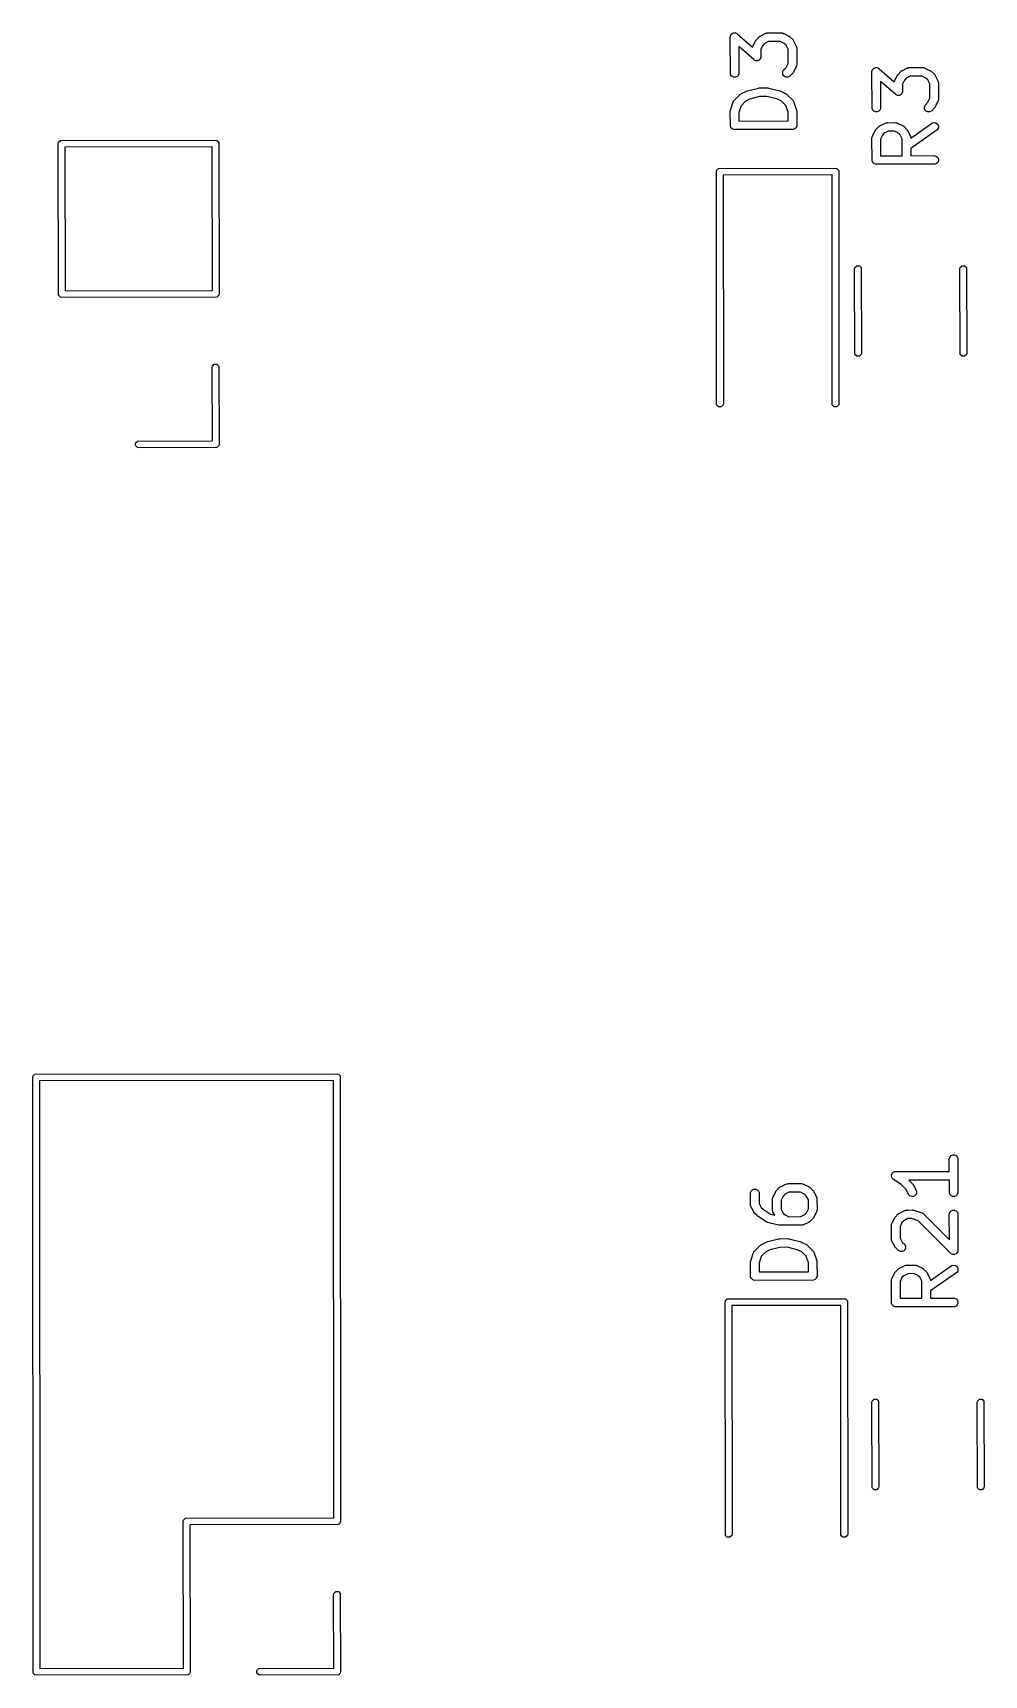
# Model space of a CAD drawing. Extents: x 37 to 347, y -147 to -34.
# Drawn here: x 204.87 to 221.32, y -137.59 to -109.19 of the extents above; entities that cross this region are included whole.
import ezdxf

# ---------------------------------------------------------------- set-up
doc = ezdxf.new("R2010")
doc.units = 0
doc.layers.add('BLACK', color=7, linetype='CONTINUOUS')

msp = doc.modelspace()

# ---------------------------------------------------------------- linework, layer by layer
at = {"layer": 'BLACK', "linetype": 'CONTINUOUS'}
for p, q in [((216.929819, -109.264285), (216.930581, -109.256546)), ((216.93126, -109.897964), (216.929819, -109.264285)), ((216.93045, -109.254579), (216.930908, -109.253223)), ((216.930581, -109.256546), (216.93045, -109.254579)), ((216.930908, -109.253223), (216.93126, -109.249653)), ((216.93126, -109.249653), (216.935923, -109.238395)), ((216.935923, -109.238395), (216.939825, -109.226858)), ((216.939825, -109.226858), (216.94149, -109.224953)), ((216.94149, -109.224953), (216.942459, -109.222617)), ((216.942459, -109.222617), (216.951069, -109.214006)), ((216.951069, -109.214006), (216.959095, -109.204834)), ((216.959095, -109.204834), (216.961364, -109.203711)), ((216.961364, -109.203711), (216.963151, -109.201925)), ((216.963151, -109.201925), (216.974401, -109.197264)), ((216.974401, -109.197264), (216.985327, -109.191862)), ((216.985327, -109.191862), (216.98785, -109.191693)), ((216.98785, -109.191693), (216.990187, -109.190726)), ((216.990187, -109.190726), (217.002372, -109.190726)), ((217.002372, -109.190726), (217.014525, -109.189916)), ((217.014525, -109.189916), (217.01692, -109.190726)), ((217.01692, -109.190726), (217.019451, -109.190726)), ((217.019451, -109.190726), (217.030708, -109.195389)), ((217.030708, -109.195389), (217.042246, -109.199291)), ((217.042246, -109.199291), (217.04417, -109.200965)), ((217.04417, -109.200965), (217.046487, -109.201925)), ((217.046487, -109.201925), (217.054619, -109.210057)), ((217.054619, -109.210057), (217.313413, -109.43524)), ((217.324633, -109.41187), (217.366308, -109.325982)), ((217.366308, -109.325982), (217.370272, -109.319682)), ((217.370272, -109.319682), (217.37103, -109.317855)), ((217.37103, -109.317855), (217.37216, -109.316684)), ((217.37216, -109.316684), (217.37414, -109.313539)), ((217.37414, -109.313539), (217.380634, -109.307906)), ((217.380634, -109.307906), (217.427976, -109.258871)), ((217.427976, -109.258871), (217.433725, -109.254152)), ((217.433725, -109.254152), (217.435025, -109.252654)), ((217.435025, -109.252654), (217.436438, -109.251926)), ((217.436438, -109.251926), (217.439341, -109.249544)), ((217.439341, -109.249544), (217.448151, -109.245894)), ((217.448151, -109.245894), (217.542706, -109.197203)), ((217.591818, -109.339196), (217.523067, -109.374599)), ((217.542706, -109.197203), (217.556437, -109.191948)), ((217.556437, -109.191948), (217.559126, -109.191756)), ((217.559126, -109.191756), (217.561615, -109.190726)), ((217.561615, -109.190726), (217.574684, -109.190651)), ((217.574684, -109.190651), (217.585627, -109.189874)), ((217.585627, -109.189874), (217.587736, -109.190577)), ((217.587736, -109.190577), (217.814342, -109.189285)), ((217.794554, -109.33804), (217.591818, -109.339196)), ((217.863176, -109.371337), (217.794554, -109.33804)), ((217.814342, -109.189285), (217.828974, -109.190726)), ((217.828974, -109.190726), (217.831463, -109.191757)), ((217.831463, -109.191757), (217.834151, -109.191948)), ((217.834151, -109.191948), (217.847144, -109.198252)), ((217.847144, -109.198252), (217.85601, -109.201925)), ((217.85601, -109.201925), (217.857232, -109.203147)), ((217.857232, -109.203147), (217.943121, -109.244822)), ((217.943121, -109.244822), (217.949417, -109.248785)), ((217.949417, -109.248785), (217.951247, -109.249543)), ((217.951247, -109.249543), (217.952418, -109.250674)), ((217.952418, -109.250674), (217.955564, -109.252654)), ((217.955564, -109.252654), (217.961195, -109.259147)), ((217.961195, -109.259147), (218.010232, -109.306489)), ((218.010232, -109.306489), (218.01495, -109.312238)), ((218.01495, -109.312238), (218.01645, -109.313539)), ((218.01645, -109.313539), (218.017177, -109.314952)), ((218.017177, -109.314952), (218.01956, -109.317855)), ((218.01956, -109.317855), (218.023209, -109.326665)), ((218.023209, -109.326665), (218.071901, -109.42122)), ((217.33597, -109.651845), (217.078783, -109.42806)), ((217.078783, -109.42806), (217.079819, -109.883332)), ((217.313413, -109.43524), (217.313434, -109.434952)), ((217.313434, -109.434952), (217.319738, -109.421958)), ((217.319738, -109.421958), (217.323411, -109.413093)), ((217.323411, -109.413093), (217.324633, -109.41187)), ((217.454666, -109.623507), (217.450765, -109.635045)), ((217.45933, -109.61225), (217.454666, -109.623507)), ((217.459681, -109.608679), (217.45933, -109.61225)), ((217.492823, -109.405926), (217.459642, -109.474308)), ((217.459642, -109.474308), (217.460771, -109.597618)), ((217.46014, -109.607324), (217.459681, -109.608679)), ((217.460771, -109.597618), (217.460008, -109.605356)), ((217.460008, -109.605356), (217.46014, -109.607324)), ((217.523067, -109.374599), (217.492823, -109.405926)), ((217.894504, -109.401582), (217.863176, -109.371337)), ((217.929893, -109.470304), (217.894504, -109.401582)), ((217.931094, -109.720623), (217.929893, -109.470304)), ((218.071901, -109.42122), (218.077156, -109.434951)), ((218.077156, -109.434951), (218.077347, -109.43764)), ((218.077347, -109.43764), (218.078378, -109.440129)), ((218.078378, -109.440129), (218.078439, -109.45302)), ((218.078439, -109.45302), (218.07923, -109.464141)), ((218.07923, -109.464141), (218.078503, -109.46632)), ((218.078503, -109.46632), (218.079819, -109.740475)), ((216.942459, -109.925), (216.93126, -109.897964)), ((217.078378, -109.897964), (217.067179, -109.925)), ((217.079819, -109.883332), (217.078378, -109.897964)), ((217.344103, -109.659978), (217.33597, -109.651845)), ((217.346419, -109.660937), (217.344103, -109.659978)), ((217.348344, -109.662612), (217.346419, -109.660937)), ((217.359881, -109.666513), (217.348344, -109.662612)), ((217.371139, -109.671177), (217.359881, -109.666513)), ((217.37367, -109.671177), (217.371139, -109.671177)), ((217.376065, -109.671987), (217.37367, -109.671177)), ((217.388218, -109.671177), (217.376065, -109.671987)), ((217.400403, -109.671177), (217.388218, -109.671177)), ((217.402739, -109.670209), (217.400403, -109.671177)), ((217.405263, -109.670041), (217.402739, -109.670209)), ((217.416188, -109.664638), (217.405263, -109.670041)), ((217.427439, -109.659978), (217.416188, -109.664638)), ((217.429225, -109.658191), (217.427439, -109.659978)), ((217.431495, -109.657069), (217.429225, -109.658191)), ((217.43952, -109.647896), (217.431495, -109.657069)), ((217.448131, -109.639286), (217.43952, -109.647896)), ((217.449099, -109.636949), (217.448131, -109.639286)), ((217.450765, -109.635045), (217.449099, -109.636949)), ((217.836021, -109.8687), (217.84722, -109.841664)), ((217.836021, -109.897963), (217.836021, -109.8687)), ((217.847219, -109.924999), (217.836021, -109.897963)), ((217.84722, -109.841664), (217.897767, -109.789308)), ((217.897767, -109.789308), (217.931094, -109.720623)), ((218.009953, -109.88733), (217.962612, -109.936366)), ((218.01645, -109.881697), (218.009953, -109.88733)), ((218.018429, -109.878551), (218.01645, -109.881697)), ((218.01956, -109.877381), (218.018429, -109.878551)), ((218.020317, -109.875553), (218.01956, -109.877381)), ((218.024282, -109.869254), (218.020317, -109.875553)), ((218.065957, -109.783364), (218.024282, -109.869254)), ((218.067179, -109.782143), (218.065957, -109.783364)), ((218.070848, -109.773283), (218.067179, -109.782143)), ((218.077156, -109.760285), (218.070848, -109.773283)), ((218.077347, -109.757595), (218.077156, -109.760285)), ((218.078378, -109.755107), (218.077347, -109.757595)), ((218.079819, -109.740475), (218.078378, -109.755107)), ((219.379819, -109.864285), (219.380581, -109.856546)), ((219.38126, -110.497964), (219.379819, -109.864285)), ((219.38045, -109.854579), (219.380908, -109.853223)), ((219.380581, -109.856546), (219.38045, -109.854579)), ((219.380908, -109.853223), (219.38126, -109.849653)), ((219.38126, -109.849653), (219.385923, -109.838395)), ((219.385923, -109.838395), (219.389825, -109.826858)), ((219.389825, -109.826858), (219.39149, -109.824953)), ((219.39149, -109.824953), (219.392459, -109.822617)), ((219.392459, -109.822617), (219.401069, -109.814006)), ((219.401069, -109.814006), (219.409095, -109.804834)), ((219.409095, -109.804834), (219.411364, -109.803711)), ((219.411364, -109.803711), (219.413151, -109.801925)), ((219.413151, -109.801925), (219.424401, -109.797264)), ((219.424401, -109.797264), (219.435327, -109.791862)), ((219.435327, -109.791862), (219.43785, -109.791693)), ((219.43785, -109.791693), (219.440187, -109.790726)), ((219.440187, -109.790726), (219.452372, -109.790726)), ((219.452372, -109.790726), (219.464525, -109.789916)), ((219.464525, -109.789916), (219.46692, -109.790726)), ((219.46692, -109.790726), (219.469451, -109.790726)), ((219.469451, -109.790726), (219.480708, -109.795389)), ((219.480708, -109.795389), (219.492246, -109.799291)), ((219.492246, -109.799291), (219.49417, -109.800965)), ((219.49417, -109.800965), (219.496487, -109.801925)), ((219.496487, -109.801925), (219.504619, -109.810057)), ((219.504619, -109.810057), (219.763413, -110.03524)), ((219.82414, -109.913539), (219.830634, -109.907906)), ((219.830634, -109.907906), (219.877976, -109.858871)), ((219.877976, -109.858871), (219.883725, -109.854152)), ((219.883725, -109.854152), (219.885025, -109.852654)), ((219.885025, -109.852654), (219.886438, -109.851926)), ((219.886438, -109.851926), (219.889341, -109.849544)), ((219.889341, -109.849544), (219.898151, -109.845894)), ((219.898151, -109.845894), (219.992706, -109.797203)), ((219.992706, -109.797203), (220.006437, -109.791948)), ((220.006437, -109.791948), (220.009126, -109.791756)), ((220.009126, -109.791756), (220.011615, -109.790726)), ((220.011615, -109.790726), (220.024684, -109.790651)), ((220.024684, -109.790651), (220.035627, -109.789874)), ((220.035627, -109.789874), (220.037736, -109.790577)), ((220.037736, -109.790577), (220.264342, -109.789285)), ((220.264342, -109.789285), (220.278974, -109.790726)), ((220.278974, -109.790726), (220.281463, -109.791757)), ((220.281463, -109.791757), (220.284151, -109.791948)), ((220.284151, -109.791948), (220.297144, -109.798252)), ((220.297144, -109.798252), (220.30601, -109.801925)), ((220.30601, -109.801925), (220.307232, -109.803147)), ((220.307232, -109.803147), (220.393121, -109.844822)), ((220.393121, -109.844822), (220.399417, -109.848785)), ((220.399417, -109.848785), (220.401247, -109.849543)), ((220.401247, -109.849543), (220.402418, -109.850674)), ((220.402418, -109.850674), (220.405564, -109.852654)), ((220.405564, -109.852654), (220.411195, -109.859147)), ((220.411195, -109.859147), (220.460232, -109.906489)), ((220.460232, -109.906489), (220.46495, -109.912238)), ((216.963151, -109.945692), (216.942459, -109.925)), ((216.990187, -109.956891), (216.963151, -109.945692)), ((217.019451, -109.956891), (216.990187, -109.956891)), ((217.046487, -109.945692), (217.019451, -109.956891)), ((217.067179, -109.925), (217.046487, -109.945692)), ((217.212121, -110.196151), (217.223104, -110.191948)), ((217.223104, -110.191948), (217.230501, -110.191422)), ((217.230501, -110.191422), (217.4152, -110.143905)), ((217.4152, -110.143905), (217.417736, -110.143529)), ((217.417736, -110.143529), (217.418758, -110.143107)), ((217.418758, -110.143107), (217.420719, -110.143089)), ((217.420719, -110.143089), (217.429744, -110.141755)), ((217.429744, -110.141755), (217.437667, -110.142933)), ((217.437667, -110.142933), (217.576247, -110.141666)), ((217.576247, -110.141666), (217.5788, -110.141917)), ((217.5788, -110.141917), (217.579893, -110.141755)), ((217.579893, -110.141755), (217.581764, -110.142209)), ((217.581764, -110.142209), (217.590879, -110.143107)), ((217.590879, -110.143107), (217.598547, -110.146283)), ((217.598547, -110.146283), (217.784913, -110.191524)), ((217.784913, -110.191524), (217.785992, -110.191909)), ((217.785992, -110.191909), (217.786532, -110.191948)), ((217.786532, -110.191948), (217.787739, -110.192533)), ((217.787739, -110.192533), (217.798759, -110.196471)), ((217.867912, -109.945692), (217.847219, -109.924999)), ((217.894948, -109.956891), (217.867912, -109.945692)), ((217.924211, -109.956891), (217.894948, -109.956891)), ((217.951247, -109.945693), (217.924211, -109.956891)), ((217.962612, -109.936366), (217.951247, -109.945693)), ((219.78597, -110.251845), (219.528783, -110.02806)), ((219.528783, -110.02806), (219.529819, -110.483332)), ((219.763413, -110.03524), (219.763434, -110.034952)), ((219.763434, -110.034952), (219.769738, -110.021958)), ((219.769738, -110.021958), (219.773411, -110.013093)), ((219.773411, -110.013093), (219.774633, -110.01187)), ((219.774633, -110.01187), (219.816308, -109.925982)), ((219.816308, -109.925982), (219.820272, -109.919682)), ((219.820272, -109.919682), (219.82103, -109.917855)), ((219.82103, -109.917855), (219.82216, -109.916684)), ((219.82216, -109.916684), (219.82414, -109.913539)), ((219.942823, -110.005926), (219.909642, -110.074308)), ((219.909642, -110.074308), (219.910771, -110.197618)), ((219.973067, -109.974599), (219.942823, -110.005926)), ((220.041818, -109.939196), (219.973067, -109.974599)), ((220.244554, -109.93804), (220.041818, -109.939196)), ((220.313176, -109.971337), (220.244554, -109.93804)), ((220.344504, -110.001582), (220.313176, -109.971337)), ((220.379893, -110.070304), (220.344504, -110.001582)), ((220.381094, -110.320623), (220.379893, -110.070304)), ((220.46495, -109.912238), (220.46645, -109.913539)), ((220.46645, -109.913539), (220.467177, -109.914952)), ((220.467177, -109.914952), (220.46956, -109.917855)), ((220.46956, -109.917855), (220.473209, -109.926665)), ((220.473209, -109.926665), (220.521901, -110.02122)), ((220.521901, -110.02122), (220.527156, -110.034951)), ((220.527156, -110.034951), (220.527347, -110.03764)), ((220.527347, -110.03764), (220.528378, -110.040129)), ((220.528378, -110.040129), (220.528439, -110.05302)), ((220.528439, -110.05302), (220.52923, -110.064141)), ((220.52923, -110.064141), (220.528503, -110.06632)), ((220.528503, -110.06632), (220.529819, -110.340475)), ((216.935138, -110.526003), (216.981287, -110.383425)), ((216.981287, -110.383425), (216.987281, -110.37)), ((216.987281, -110.37), (216.989046, -110.367964)), ((216.989046, -110.367964), (216.990078, -110.365474)), ((216.990078, -110.365474), (216.999826, -110.355535)), ((216.999826, -110.355535), (217.006455, -110.347893)), ((217.006455, -110.347893), (217.008158, -110.347041)), ((217.008158, -110.347041), (217.094643, -110.258871)), ((217.11629, -110.449145), (217.078551, -110.565741)), ((217.094643, -110.258871), (217.100393, -110.25415)), ((217.100393, -110.25415), (217.101692, -110.252654)), ((217.101692, -110.252654), (217.103102, -110.251927)), ((217.103102, -110.251927), (217.106008, -110.249543)), ((217.106008, -110.249543), (217.114823, -110.245891)), ((217.114823, -110.245891), (217.209373, -110.197203)), ((217.18908, -110.374936), (217.11629, -110.449145)), ((217.264215, -110.336245), (217.18908, -110.374936)), ((217.209373, -110.197203), (217.210442, -110.196793)), ((217.210442, -110.196793), (217.210878, -110.196471)), ((217.210878, -110.196471), (217.212121, -110.196151)), ((217.437645, -110.291627), (217.264215, -110.336245)), ((217.562417, -110.290485), (217.437645, -110.291627)), ((217.73554, -110.332511), (217.562417, -110.290485)), ((217.81535, -110.371237), (217.73554, -110.332511)), ((217.798759, -110.196471), (217.80427, -110.200555)), ((217.80427, -110.200555), (217.895502, -110.244822)), ((217.891076, -110.445514), (217.81535, -110.371237)), ((217.929867, -110.558591), (217.891076, -110.445514)), ((217.895502, -110.244822), (217.901798, -110.248785)), ((217.901798, -110.248785), (217.903628, -110.249543)), ((217.903628, -110.249543), (217.904748, -110.250641)), ((217.904748, -110.250641), (217.907945, -110.252654)), ((217.907945, -110.252654), (217.914468, -110.260176)), ((217.914468, -110.260176), (218.010233, -110.354109)), ((218.010233, -110.354109), (218.019561, -110.365474)), ((218.019561, -110.365474), (218.020592, -110.367964)), ((218.020592, -110.367964), (218.022357, -110.369999)), ((218.022357, -110.369999), (218.026802, -110.382957)), ((218.026802, -110.382957), (218.030759, -110.39251)), ((218.030759, -110.39251), (218.030759, -110.39449)), ((218.030759, -110.39449), (218.07597, -110.526281)), ((219.794103, -110.259978), (219.78597, -110.251845)), ((219.796419, -110.260937), (219.794103, -110.259978)), ((219.798344, -110.262612), (219.796419, -110.260937)), ((219.809881, -110.266513), (219.798344, -110.262612)), ((219.821139, -110.271177), (219.809881, -110.266513)), ((219.82367, -110.271177), (219.821139, -110.271177)), ((219.826065, -110.271987), (219.82367, -110.271177)), ((219.838218, -110.271177), (219.826065, -110.271987)), ((219.850403, -110.271177), (219.838218, -110.271177)), ((219.852739, -110.270209), (219.850403, -110.271177)), ((219.855263, -110.270041), (219.852739, -110.270209)), ((219.866188, -110.264638), (219.855263, -110.270041)), ((219.877439, -110.259978), (219.866188, -110.264638)), ((219.879225, -110.258191), (219.877439, -110.259978)), ((219.881495, -110.257069), (219.879225, -110.258191)), ((219.88952, -110.247896), (219.881495, -110.257069)), ((219.898131, -110.239286), (219.88952, -110.247896)), ((219.899099, -110.236949), (219.898131, -110.239286)), ((219.900765, -110.235045), (219.899099, -110.236949)), ((219.904666, -110.223507), (219.900765, -110.235045)), ((219.90933, -110.21225), (219.904666, -110.223507)), ((219.909681, -110.208679), (219.90933, -110.21225)), ((219.91014, -110.207324), (219.909681, -110.208679)), ((219.910771, -110.197618), (219.910008, -110.205356)), ((219.910008, -110.205356), (219.91014, -110.207324)), ((220.286021, -110.4687), (220.29722, -110.441664)), ((220.286021, -110.497963), (220.286021, -110.4687)), ((220.29722, -110.441664), (220.347767, -110.389308)), ((220.347767, -110.389308), (220.381094, -110.320623)), ((220.468429, -110.478551), (220.46645, -110.481697)), ((220.46956, -110.477381), (220.468429, -110.478551)), ((220.470317, -110.475553), (220.46956, -110.477381)), ((220.474282, -110.469254), (220.470317, -110.475553)), ((220.515957, -110.383364), (220.474282, -110.469254)), ((220.517179, -110.382143), (220.515957, -110.383364)), ((220.520848, -110.373283), (220.517179, -110.382143)), ((220.527156, -110.360285), (220.520848, -110.373283)), ((220.527347, -110.357595), (220.527156, -110.360285)), ((220.528378, -110.355107), (220.527347, -110.357595)), ((220.529819, -110.340475), (220.528378, -110.355107)), ((216.929819, -110.549999), (216.930548, -110.542593)), ((216.93126, -110.802726), (216.929819, -110.549999)), ((216.930408, -110.540619), (216.930889, -110.539132)), ((216.930548, -110.542593), (216.930408, -110.540619)), ((216.930889, -110.539132), (216.93126, -110.535367)), ((216.93126, -110.535367), (216.935138, -110.526003)), ((217.078551, -110.565741), (217.079398, -110.714408)), ((217.079398, -110.714408), (217.930749, -110.713199)), ((217.930749, -110.713199), (217.929867, -110.558591)), ((218.07597, -110.526281), (218.077619, -110.533536)), ((218.077619, -110.533536), (218.078378, -110.535367)), ((218.078378, -110.535367), (218.078386, -110.536909)), ((218.078386, -110.536909), (218.07923, -110.540618)), ((218.07923, -110.540618), (218.078468, -110.551323)), ((218.078468, -110.551323), (218.079819, -110.788094)), ((219.392459, -110.525), (219.38126, -110.497964)), ((219.413151, -110.545692), (219.392459, -110.525)), ((219.440187, -110.556891), (219.413151, -110.545692)), ((219.469451, -110.556891), (219.440187, -110.556891)), ((219.496487, -110.545692), (219.469451, -110.556891)), ((219.517179, -110.525), (219.496487, -110.545692)), ((219.528378, -110.497964), (219.517179, -110.525)), ((219.517199, -110.798275), (219.611754, -110.749584)), ((219.529819, -110.483332), (219.528378, -110.497964)), ((219.611754, -110.749584), (219.625485, -110.744329)), ((219.625485, -110.744329), (219.628174, -110.744137)), ((219.628174, -110.744137), (219.630663, -110.743107)), ((219.630663, -110.743107), (219.64446, -110.74298)), ((219.64446, -110.74298), (219.654675, -110.742255)), ((219.654675, -110.742255), (219.656521, -110.74287)), ((219.656521, -110.74287), (219.788152, -110.741666)), ((219.788152, -110.741666), (219.802784, -110.743107)), ((219.802784, -110.743107), (219.805273, -110.744138)), ((219.805273, -110.744138), (219.807961, -110.744329)), ((219.807961, -110.744329), (219.820954, -110.750633)), ((219.820954, -110.750633), (219.82982, -110.754306)), ((219.82982, -110.754306), (219.831042, -110.755528)), ((219.831042, -110.755528), (219.916931, -110.797203)), ((220.052439, -111.008079), (220.41181, -110.755223)), ((220.297219, -110.524999), (220.286021, -110.497963)), ((220.317912, -110.545692), (220.297219, -110.524999)), ((220.344948, -110.556891), (220.317912, -110.545692)), ((220.374211, -110.556891), (220.344948, -110.556891)), ((220.401247, -110.545693), (220.374211, -110.556891)), ((220.412612, -110.536366), (220.401247, -110.545693)), ((220.41181, -110.755223), (220.424623, -110.748013)), ((220.459953, -110.48733), (220.412612, -110.536366)), ((220.424623, -110.748013), (220.453194, -110.741684)), ((220.453194, -110.741684), (220.482012, -110.746769)), ((220.46645, -110.481697), (220.459953, -110.48733)), ((220.482012, -110.746769), (220.50669, -110.762496)), ((220.50669, -110.762496), (220.523472, -110.78647)), ((205.347039, -111.049567), (208.03, -111.045)), ((208.03, -111.045), (208.052961, -111.049567)), ((216.942459, -110.829762), (216.93126, -110.802726)), ((216.963151, -110.850454), (216.942459, -110.829762)), ((216.990187, -110.861653), (216.963151, -110.850454)), ((217.004819, -110.863094), (216.990187, -110.861653)), ((218.019451, -110.861653), (217.004819, -110.863094)), ((218.046487, -110.850454), (218.019451, -110.861653)), ((218.067179, -110.829762), (218.046487, -110.850454)), ((218.078378, -110.802726), (218.067179, -110.829762)), ((218.079819, -110.788094), (218.078378, -110.802726)), ((219.379819, -111.007142), (219.38126, -110.99251)), ((219.38126, -111.402726), (219.379819, -111.007142)), ((219.38126, -110.99251), (219.382291, -110.99002)), ((219.382291, -110.99002), (219.382482, -110.987333)), ((219.382482, -110.987333), (219.388786, -110.974339)), ((219.388786, -110.974339), (219.392459, -110.965474)), ((219.392459, -110.965474), (219.393681, -110.964251)), ((219.393681, -110.964251), (219.435356, -110.878363)), ((219.435356, -110.878363), (219.43932, -110.872063)), ((219.43932, -110.872063), (219.440078, -110.870236)), ((219.440078, -110.870236), (219.441208, -110.869065)), ((219.441208, -110.869065), (219.443188, -110.86592)), ((219.443188, -110.86592), (219.449682, -110.860287)), ((219.449682, -110.860287), (219.497024, -110.811252)), ((219.497024, -110.811252), (219.502773, -110.806533)), ((219.502773, -110.806533), (219.504073, -110.805035)), ((219.504073, -110.805035), (219.505486, -110.804307)), ((219.505486, -110.804307), (219.508389, -110.801925)), ((219.508389, -110.801925), (219.517199, -110.798275)), ((219.561871, -110.958307), (219.528503, -111.027074)), ((219.528503, -111.027074), (219.52955, -111.314408)), ((219.592115, -110.92698), (219.561871, -110.958307)), ((219.660972, -110.891522), (219.592115, -110.92698)), ((219.768604, -110.890537), (219.660972, -110.891522)), ((219.836986, -110.923718), (219.768604, -110.890537)), ((219.868313, -110.953962), (219.836986, -110.923718)), ((219.903684, -111.02265), (219.868313, -110.953962)), ((219.904144, -111.148801), (219.903684, -111.02265)), ((219.916931, -110.797203), (219.92323, -110.801167)), ((219.92323, -110.801167), (219.925058, -110.801925)), ((219.925058, -110.801925), (219.926228, -110.803055)), ((219.926228, -110.803055), (219.929374, -110.805035)), ((219.929374, -110.805035), (219.935006, -110.811529)), ((219.935006, -110.811529), (219.984042, -110.858871)), ((219.984042, -110.858871), (219.98876, -110.86462)), ((219.98876, -110.86462), (219.990259, -110.86592)), ((219.990259, -110.86592), (219.990986, -110.867333)), ((219.990986, -110.867333), (219.993369, -110.870236)), ((219.993369, -110.870236), (219.997018, -110.879046)), ((219.997018, -110.879046), (220.04571, -110.973601)), ((220.04571, -110.973601), (220.050965, -110.987332)), ((220.050965, -110.987332), (220.051156, -110.990021)), ((220.051156, -110.990021), (220.052187, -110.99251)), ((220.052187, -110.99251), (220.052233, -111.00518)), ((220.052233, -111.00518), (220.052439, -111.008079)), ((220.508989, -110.868537), (220.052904, -111.189441)), ((220.524716, -110.843858), (220.508989, -110.868537)), ((220.523472, -110.78647), (220.529802, -110.815041)), ((220.529802, -110.815041), (220.524716, -110.843858)), ((205.31, -111.105), (205.314567, -111.082039)), ((205.314567, -113.727961), (205.31, -111.105)), ((205.314567, -111.082039), (205.347039, -111.049567)), ((207.970096, -111.160574), (205.425577, -111.164905)), ((205.425577, -111.164905), (205.429903, -113.649425)), ((207.974422, -113.645094), (207.970096, -111.160574)), ((208.052961, -111.049567), (208.085433, -111.082039)), ((208.085433, -111.082039), (208.09, -113.705)), ((219.52955, -111.314408), (219.904745, -111.313875)), ((219.903646, -111.151624), (219.904144, -111.148801)), ((219.904162, -111.153957), (219.903646, -111.151624)), ((219.904745, -111.313875), (219.904162, -111.153957)), ((220.052904, -111.189441), (220.053356, -111.313664)), ((220.053356, -111.313664), (220.454819, -111.313094)), ((220.454819, -111.313094), (220.469451, -111.314535)), ((220.469451, -111.314535), (220.496487, -111.325734)), ((220.496487, -111.325734), (220.517179, -111.346426)), ((216.69, -111.59), (216.694567, -111.567039)), ((216.694567, -115.622961), (216.69, -111.59)), ((216.694567, -111.567039), (216.727039, -111.534567)), ((216.727039, -111.534567), (218.75, -111.53)), ((218.75, -111.53), (218.772961, -111.534567)), ((218.772961, -111.534567), (218.805433, -111.567039)), ((218.805433, -111.567039), (218.81, -115.6)), ((219.392459, -111.429762), (219.38126, -111.402726)), ((219.413151, -111.450454), (219.392459, -111.429762)), ((219.440187, -111.461653), (219.413151, -111.450454)), ((219.454819, -111.463094), (219.440187, -111.461653)), ((220.469451, -111.461653), (219.454819, -111.463094)), ((220.496487, -111.450454), (220.469451, -111.461653)), ((220.517179, -111.429762), (220.496487, -111.450454)), ((220.517179, -111.346426), (220.528378, -111.373462)), ((220.528378, -111.402726), (220.517179, -111.429762)), ((220.528378, -111.373462), (220.528378, -111.402726)), ((218.690062, -111.64562), (216.805526, -111.649874)), ((216.805526, -111.649874), (216.81, -115.6)), ((218.694567, -115.622961), (218.690062, -111.64562)), ((219.08, -113.272936), (219.084567, -113.249975)), ((219.084567, -114.750025), (219.08, -113.272936)), ((219.084567, -113.249975), (219.117039, -113.217503)), ((219.117039, -113.217503), (219.162961, -113.217503)), ((219.162961, -113.217503), (219.195433, -113.249975)), ((219.195433, -113.249975), (219.2, -114.727064)), ((220.9, -113.272936), (220.904567, -113.249975)), ((220.904567, -114.750025), (220.9, -113.272936)), ((220.904567, -113.249975), (220.937039, -113.217503)), ((220.937039, -113.217503), (220.982961, -113.217503)), ((220.982961, -113.217503), (221.015433, -113.249975)), ((221.015433, -113.249975), (221.02, -114.727064)), ((205.347039, -113.760433), (205.314567, -113.727961)), ((205.37, -113.765), (205.347039, -113.760433)), ((208.052961, -113.760433), (205.37, -113.765)), ((205.429903, -113.649425), (207.974422, -113.645094)), ((208.085433, -113.727961), (208.052961, -113.760433)), ((208.09, -113.705), (208.085433, -113.727961)), ((219.2, -114.727064), (219.195433, -114.750025)), ((221.02, -114.727064), (221.015433, -114.750025)), ((207.97, -114.975), (207.974567, -114.952039)), ((207.974287, -116.245188), (207.97, -114.975)), ((207.974567, -114.952039), (208.007039, -114.919567)), ((208.007039, -114.919567), (208.052961, -114.919567)), ((208.052961, -114.919567), (208.085433, -114.952039)), ((208.085433, -114.952039), (208.09, -116.305)), ((219.117039, -114.782497), (219.084567, -114.750025)), ((219.162961, -114.782497), (219.117039, -114.782497)), ((219.195433, -114.750025), (219.162961, -114.782497)), ((220.937039, -114.782497), (220.904567, -114.750025)), ((220.982961, -114.782497), (220.937039, -114.782497)), ((221.015433, -114.750025), (220.982961, -114.782497)), ((216.727039, -115.655433), (216.694567, -115.622961)), ((216.772961, -115.655433), (216.727039, -115.655433)), ((216.805433, -115.622961), (216.772961, -115.655433)), ((216.81, -115.6), (216.805433, -115.622961)), ((218.727039, -115.655433), (218.694567, -115.622961)), ((218.772961, -115.655433), (218.727039, -115.655433)), ((218.805433, -115.622961), (218.772961, -115.655433)), ((218.81, -115.6), (218.805433, -115.622961)), ((206.644567, -116.282039), (206.677039, -116.249567)), ((206.644567, -116.327961), (206.644567, -116.282039)), ((206.677039, -116.360433), (206.644567, -116.327961)), ((206.677039, -116.249567), (207.974287, -116.245188)), ((206.7, -116.365), (206.677039, -116.360433)), ((208.052961, -116.360433), (206.7, -116.365)), ((208.085433, -116.327961), (208.052961, -116.360433)), ((208.09, -116.305), (208.085433, -116.327961)), ((204.87, -127.25), (204.874567, -127.227039)), ((204.874567, -127.227039), (204.907039, -127.194567)), ((204.907039, -127.194567), (210.13, -127.19)), ((210.13, -127.19), (210.152961, -127.194567)), ((210.152961, -127.194567), (210.185433, -127.227039)), ((210.185433, -127.227039), (210.19, -134.93)), ((204.874567, -137.552961), (204.87, -127.25)), ((210.070032, -127.305505), (204.985469, -127.309951)), ((204.985469, -127.309951), (204.989975, -137.474422)), ((210.074517, -134.870096), (210.070032, -127.305505)), ((220.717319, -128.668095), (220.71876, -128.653463)), ((220.71876, -128.653463), (220.729959, -128.626427)), ((220.729959, -128.626427), (220.750651, -128.605735)), ((220.750651, -128.605735), (220.777687, -128.594536)), ((220.777687, -128.594536), (220.806951, -128.594536)), ((220.806951, -128.594536), (220.833987, -128.605735)), ((220.833987, -128.605735), (220.854679, -128.626427)), ((220.854679, -128.626427), (220.865878, -128.653463)), ((220.865878, -128.653463), (220.867319, -129.239523)), ((219.71876, -128.939177), (219.721572, -128.932388)), ((219.71876, -128.946603), (219.71876, -128.939177)), ((219.721572, -128.932388), (219.722998, -128.92518)), ((219.722998, -128.92518), (219.727117, -128.919001)), ((219.727117, -128.919001), (219.729959, -128.912141)), ((219.729959, -128.912141), (219.735154, -128.906945)), ((219.735154, -128.906945), (219.739231, -128.900831)), ((219.739231, -128.900831), (219.7454, -128.896699)), ((219.7454, -128.896699), (219.750651, -128.891449)), ((219.750651, -128.891449), (219.75744, -128.888636)), ((219.75744, -128.888636), (219.763546, -128.884548)), ((219.763546, -128.884548), (219.770826, -128.883091)), ((219.770826, -128.883091), (219.777687, -128.88025)), ((219.777687, -128.88025), (219.785087, -128.880239)), ((219.785087, -128.880239), (219.79224, -128.878809)), ((219.79224, -128.878809), (219.799368, -128.880219)), ((219.799368, -128.880219), (220.717837, -128.878914)), ((220.717837, -128.878914), (220.717319, -128.668095)), ((217.28126, -129.244891), (217.292459, -129.217855)), ((217.292459, -129.217855), (217.313151, -129.197163)), ((217.313151, -129.197163), (217.340187, -129.185964)), ((217.340187, -129.185964), (217.369451, -129.185964)), ((217.369451, -129.185964), (217.396487, -129.197163)), ((217.396487, -129.197163), (217.417179, -129.217855)), ((217.417179, -129.217855), (217.428378, -129.244891)), ((217.716308, -129.225982), (217.720272, -129.219682)), ((217.720272, -129.219682), (217.72103, -129.217855)), ((217.72103, -129.217855), (217.72216, -129.216684)), ((217.72216, -129.216684), (217.72414, -129.213539)), ((217.72414, -129.213539), (217.730634, -129.207906)), ((217.730634, -129.207906), (217.777976, -129.158871)), ((217.777976, -129.158871), (217.783725, -129.154152)), ((217.783725, -129.154152), (217.785025, -129.152654)), ((217.785025, -129.152654), (217.786438, -129.151926)), ((217.786438, -129.151926), (217.789341, -129.149544)), ((217.789341, -129.149544), (217.798151, -129.145894)), ((217.798151, -129.145894), (217.892706, -129.097203)), ((217.892706, -129.097203), (217.906437, -129.091948)), ((217.906437, -129.091948), (217.909126, -129.091756)), ((217.909126, -129.091756), (217.911615, -129.090726)), ((217.911615, -129.090726), (217.924684, -129.090651)), ((217.924684, -129.090651), (217.935627, -129.089874)), ((217.935627, -129.089874), (217.937736, -129.090577)), ((217.937736, -129.090577), (218.164342, -129.089285)), ((218.164342, -129.089285), (218.178974, -129.090726)), ((218.178974, -129.090726), (218.181463, -129.091757)), ((218.181463, -129.091757), (218.184151, -129.091948)), ((218.184151, -129.091948), (218.197144, -129.098252)), ((218.197144, -129.098252), (218.20601, -129.101925)), ((218.20601, -129.101925), (218.207232, -129.103147)), ((218.207232, -129.103147), (218.293121, -129.144822)), ((218.293121, -129.144822), (218.299417, -129.148785)), ((218.299417, -129.148785), (218.301247, -129.149543)), ((218.301247, -129.149543), (218.302418, -129.150674)), ((218.302418, -129.150674), (218.305564, -129.152654)), ((218.305564, -129.152654), (218.311195, -129.159147)), ((218.311195, -129.159147), (218.360232, -129.206489)), ((218.360232, -129.206489), (218.36495, -129.212238)), ((218.36495, -129.212238), (218.36645, -129.213539)), ((218.36645, -129.213539), (218.367177, -129.214952)), ((218.367177, -129.214952), (218.36956, -129.217855)), ((218.36956, -129.217855), (218.373209, -129.226665)), ((219.717319, -128.953888), (219.71876, -128.946603)), ((219.71876, -128.961092), (219.717319, -128.953888)), ((219.71876, -128.968441), (219.71876, -128.961092)), ((219.721601, -128.975301), (219.71876, -128.968441)), ((219.723058, -128.982582), (219.721601, -128.975301)), ((219.727146, -128.988687), (219.723058, -128.982582)), ((219.729959, -128.995477), (219.727146, -128.988687)), ((219.735209, -129.000727), (219.729959, -128.995477)), ((219.739341, -129.006897), (219.735209, -129.000727)), ((219.750599, -129.016117), (219.739341, -129.006897)), ((219.750651, -129.016169), (219.750599, -129.016117)), ((219.750673, -129.016178), (219.750651, -129.016169)), ((219.750716, -129.016213), (219.750673, -129.016178)), ((219.883032, -129.102952), (219.750716, -129.016213)), ((219.967381, -129.185689), (219.883032, -129.102952)), ((220.018783, -129.285507), (219.967381, -129.185689)), ((220.718202, -129.027494), (220.019458, -129.028486)), ((220.019458, -129.028486), (220.083447, -129.091252)), ((220.083447, -129.091252), (220.088167, -129.097002)), ((220.088167, -129.097002), (220.089664, -129.098301)), ((220.089664, -129.098301), (220.09039, -129.099711)), ((220.09039, -129.099711), (220.092775, -129.102617)), ((220.092775, -129.102617), (220.096426, -129.111432)), ((220.096426, -129.111432), (220.145115, -129.205982)), ((220.145115, -129.205982), (220.15037, -129.219713)), ((220.15037, -129.219713), (220.152444, -129.248903)), ((220.71876, -129.254155), (220.718202, -129.027494)), ((217.279819, -129.259523), (217.28126, -129.244891)), ((217.281077, -129.43861), (217.279819, -129.259523)), ((217.280408, -129.440618), (217.281077, -129.43861)), ((217.281166, -129.45129), (217.280408, -129.440618)), ((217.28126, -129.464631), (217.281166, -129.45129)), ((217.282291, -129.46712), (217.28126, -129.464631)), ((217.282482, -129.469808), (217.282291, -129.46712)), ((217.287737, -129.48354), (217.282482, -129.469808)), ((217.336429, -129.578096), (217.287737, -129.48354)), ((217.428378, -129.244891), (217.429709, -129.434387)), ((217.429709, -129.434387), (217.465133, -129.503178)), ((217.465133, -129.503178), (217.502154, -129.538919)), ((217.660771, -129.354761), (217.662212, -129.340129)), ((217.662029, -129.533848), (217.660771, -129.354761)), ((217.662212, -129.340129), (217.663243, -129.337639)), ((217.663243, -129.337639), (217.663434, -129.334952)), ((217.663434, -129.334952), (217.669738, -129.321958)), ((217.669738, -129.321958), (217.673411, -129.313093)), ((217.673411, -129.313093), (217.674633, -129.31187)), ((217.674633, -129.31187), (217.716308, -129.225982)), ((217.842823, -129.305926), (217.809571, -129.374456)), ((217.809571, -129.374456), (217.810661, -129.529625)), ((217.873067, -129.274599), (217.842823, -129.305926)), ((217.941818, -129.239196), (217.873067, -129.274599)), ((218.144554, -129.23804), (217.941818, -129.239196)), ((218.213176, -129.271337), (218.144554, -129.23804)), ((218.244504, -129.301582), (218.213176, -129.271337)), ((218.279928, -129.370372), (218.244504, -129.301582)), ((218.281018, -129.525541), (218.279928, -129.370372)), ((218.373209, -129.226665), (218.421901, -129.32122)), ((218.421901, -129.32122), (218.427156, -129.334951)), ((218.427156, -129.334951), (218.427347, -129.33764)), ((218.427347, -129.33764), (218.428378, -129.340129)), ((218.428378, -129.340129), (218.428471, -129.353468)), ((218.428471, -129.353468), (218.42923, -129.364141)), ((218.42923, -129.364141), (218.42856, -129.366148)), ((218.42856, -129.366148), (218.429819, -129.545237)), ((220.040891, -129.30468), (220.018783, -129.285507)), ((220.068652, -129.313934), (220.040891, -129.30468)), ((220.097842, -129.31186), (220.068652, -129.313934)), ((220.124017, -129.298772), (220.097842, -129.31186)), ((220.14319, -129.276665), (220.124017, -129.298772)), ((220.152444, -129.248903), (220.14319, -129.276665)), ((220.729959, -129.281191), (220.71876, -129.254155)), ((220.750651, -129.301883), (220.729959, -129.281191)), ((220.777687, -129.313082), (220.750651, -129.301883)), ((220.806951, -129.313082), (220.777687, -129.313082)), ((220.833987, -129.301883), (220.806951, -129.313082)), ((220.854679, -129.281191), (220.833987, -129.301883)), ((220.865878, -129.254155), (220.854679, -129.281191)), ((220.867319, -129.239523), (220.865878, -129.254155)), ((217.340078, -129.586905), (217.336429, -129.578096)), ((217.34246, -129.589807), (217.340078, -129.586905)), ((217.343188, -129.591221), (217.34246, -129.589807)), ((217.344686, -129.59252), (217.343188, -129.591221)), ((217.349405, -129.59827), (217.344686, -129.59252)), ((217.393958, -129.641283), (217.349405, -129.59827)), ((217.397079, -129.645944), (217.393958, -129.641283)), ((217.408325, -129.655155), (217.397079, -129.645944)), ((217.408389, -129.655216), (217.408325, -129.655155)), ((217.408411, -129.655225), (217.408389, -129.655216)), ((217.408454, -129.65526), (217.408411, -129.655225)), ((217.552367, -129.749602), (217.408454, -129.65526)), ((217.502154, -129.538919), (217.62654, -129.62046)), ((217.560878, -129.755908), (217.552367, -129.749602)), ((217.563315, -129.756779), (217.560878, -129.755908)), ((217.564286, -129.757415), (217.563315, -129.756779)), ((217.5661, -129.757773), (217.564286, -129.757415)), ((217.574724, -129.760855), (217.5661, -129.757773)), ((217.761089, -129.806095), (217.574724, -129.760855)), ((217.62654, -129.62046), (217.699241, -129.638109)), ((217.66136, -129.535856), (217.662029, -129.533848)), ((217.662118, -129.546528), (217.66136, -129.535856)), ((217.662212, -129.559869), (217.662118, -129.546528)), ((217.663243, -129.562358), (217.662212, -129.559869)), ((217.663434, -129.565046), (217.663243, -129.562358)), ((217.668689, -129.578778), (217.663434, -129.565046)), ((217.699241, -129.638109), (217.668689, -129.578778)), ((217.810661, -129.529625), (217.846085, -129.598416)), ((217.846085, -129.598416), (217.877413, -129.628661)), ((217.877413, -129.628661), (217.945115, -129.661511)), ((217.945115, -129.661511), (218.148833, -129.660769)), ((218.148833, -129.660769), (218.217521, -129.625397)), ((218.292435, -129.754104), (218.197883, -129.802795)), ((218.217521, -129.625397), (218.247767, -129.59407)), ((218.247767, -129.59407), (218.281018, -129.525541)), ((218.301247, -129.750455), (218.292435, -129.754104)), ((218.304151, -129.748071), (218.301247, -129.750455)), ((218.305564, -129.747344), (218.304151, -129.748071)), ((218.306863, -129.745845), (218.305564, -129.747344)), ((218.312612, -129.741128), (218.306863, -129.745845)), ((218.359953, -129.692092), (218.312612, -129.741128)), ((218.36645, -129.686459), (218.359953, -129.692092)), ((218.368429, -129.683313), (218.36645, -129.686459)), ((218.36956, -129.682143), (218.368429, -129.683313)), ((218.370317, -129.680315), (218.36956, -129.682143)), ((218.374282, -129.674016), (218.370317, -129.680315)), ((218.415957, -129.588126), (218.374282, -129.674016)), ((218.417179, -129.586905), (218.415957, -129.588126)), ((218.420848, -129.578045), (218.417179, -129.586905)), ((218.427156, -129.565047), (218.420848, -129.578045)), ((218.427347, -129.562357), (218.427156, -129.565047)), ((218.428378, -129.559869), (218.427347, -129.562357)), ((218.429819, -129.545237), (218.428378, -129.559869)), ((219.719791, -129.79383), (219.719982, -129.791143)), ((219.719982, -129.791143), (219.726286, -129.778149)), ((219.726286, -129.778149), (219.729959, -129.769284)), ((219.729959, -129.769284), (219.731181, -129.768061)), ((219.731181, -129.768061), (219.772856, -129.682173)), ((219.772856, -129.682173), (219.77682, -129.675873)), ((219.77682, -129.675873), (219.777578, -129.674046)), ((219.777578, -129.674046), (219.778708, -129.672875)), ((219.778708, -129.672875), (219.780688, -129.66973)), ((219.780688, -129.66973), (219.787182, -129.664097)), ((219.787182, -129.664097), (219.834524, -129.615062)), ((219.834524, -129.615062), (219.840273, -129.610343)), ((219.840273, -129.610343), (219.841573, -129.608845)), ((219.841573, -129.608845), (219.842986, -129.608117)), ((219.842986, -129.608117), (219.845889, -129.605735)), ((219.845889, -129.605735), (219.854699, -129.602085)), ((219.854699, -129.602085), (219.949254, -129.553394)), ((219.899371, -129.762117), (219.866074, -129.830739)), ((219.929615, -129.73079), (219.899371, -129.762117)), ((219.998596, -129.695268), (219.929615, -129.73079)), ((219.949254, -129.553394), (219.962985, -129.548139)), ((219.962985, -129.548139), (219.965674, -129.547947)), ((219.965674, -129.547947), (219.968163, -129.546917)), ((219.968163, -129.546917), (219.982904, -129.546723)), ((219.982904, -129.546723), (219.992175, -129.546065)), ((219.992175, -129.546065), (219.993725, -129.546581)), ((219.993725, -129.546581), (220.078033, -129.545476)), ((220.062959, -129.694424), (219.998596, -129.695268)), ((220.17863, -129.731864), (220.062959, -129.694424)), ((220.078033, -129.545476), (220.085438, -129.546205)), ((220.085438, -129.546205), (220.087413, -129.546065)), ((220.087413, -129.546065), (220.088899, -129.546546)), ((220.088899, -129.546546), (220.092665, -129.546917)), ((220.092665, -129.546917), (220.102028, -129.550795)), ((220.102028, -129.550795), (220.244607, -129.596944)), ((220.750651, -130.301884), (220.17863, -129.731864)), ((220.244607, -129.596944), (220.258032, -129.602938)), ((220.258032, -129.602938), (220.260067, -129.604703)), ((220.260067, -129.604703), (220.262558, -129.605735)), ((220.262558, -129.605735), (220.271294, -129.61444)), ((220.271294, -129.61444), (220.280139, -129.622112)), ((220.280139, -129.622112), (220.281277, -129.624389)), ((220.281277, -129.624389), (220.718318, -130.0599)), ((220.717319, -129.620476), (220.71876, -129.605844)), ((220.718318, -130.0599), (220.717319, -129.620476)), ((220.71876, -129.605844), (220.729959, -129.578808)), ((220.729959, -129.578808), (220.750651, -129.558116)), ((220.750651, -129.558116), (220.777687, -129.546917)), ((220.777687, -129.546917), (220.806951, -129.546917)), ((220.806951, -129.546917), (220.833987, -129.558116)), ((220.833987, -129.558116), (220.854679, -129.578808)), ((220.854679, -129.578808), (220.865878, -129.605844)), ((220.865878, -129.605844), (220.867319, -130.239523)), ((217.580501, -130.091422), (217.7652, -130.043905)), ((217.768758, -129.809272), (217.761089, -129.806095)), ((217.7652, -130.043905), (217.767736, -130.043529)), ((217.767736, -130.043529), (217.768758, -130.043107)), ((217.777872, -129.810169), (217.768758, -129.809272)), ((217.768758, -130.043107), (217.770719, -130.043089)), ((217.770719, -130.043089), (217.779744, -130.041755)), ((217.779744, -129.810624), (217.777872, -129.810169)), ((217.780836, -129.810461), (217.779744, -129.810624)), ((217.779744, -130.041755), (217.787667, -130.042933)), ((217.78339, -129.810713), (217.780836, -129.810461)), ((218.152692, -129.809367), (217.78339, -129.810713)), ((217.787667, -130.042933), (217.926247, -130.041666)), ((217.926247, -130.041666), (217.9288, -130.041917)), ((217.9288, -130.041917), (217.929893, -130.041755)), ((217.929893, -130.041755), (217.931764, -130.042209)), ((217.931764, -130.042209), (217.940879, -130.043107)), ((217.940879, -130.043107), (217.948547, -130.046283)), ((217.948547, -130.046283), (218.134913, -130.091524)), ((218.154961, -129.810124), (218.152692, -129.809367)), ((218.166302, -129.809318), (218.154961, -129.810124)), ((218.178974, -129.809272), (218.166302, -129.809318)), ((218.181463, -129.80824), (218.178974, -129.809272)), ((218.184151, -129.80805), (218.181463, -129.80824)), ((218.197883, -129.802795), (218.184151, -129.80805)), ((219.717319, -129.810952), (219.71876, -129.79632)), ((219.718611, -130.037556), (219.717319, -129.810952)), ((219.717908, -130.039666), (219.718611, -130.037556)), ((219.718685, -130.050608), (219.717908, -130.039666)), ((219.71876, -130.063679), (219.718685, -130.050608)), ((219.71876, -129.79632), (219.719791, -129.79383)), ((219.719791, -130.066168), (219.71876, -130.063679)), ((219.719982, -130.068856), (219.719791, -130.066168)), ((219.725237, -130.082588), (219.719982, -130.068856)), ((219.866074, -129.830739), (219.86723, -130.033475)), ((219.86723, -130.033475), (219.902633, -130.102226)), ((217.285138, -130.426003), (217.331287, -130.283425)), ((217.331287, -130.283425), (217.337281, -130.27)), ((217.337281, -130.27), (217.339046, -130.267964)), ((217.339046, -130.267964), (217.340078, -130.265474)), ((217.340078, -130.265474), (217.349826, -130.255535)), ((217.349826, -130.255535), (217.356455, -130.247893)), ((217.356455, -130.247893), (217.358158, -130.247041)), ((217.358158, -130.247041), (217.444643, -130.158871)), ((217.46629, -130.349145), (217.428551, -130.465741)), ((217.444643, -130.158871), (217.450393, -130.15415)), ((217.450393, -130.15415), (217.451692, -130.152654)), ((217.451692, -130.152654), (217.453102, -130.151927)), ((217.453102, -130.151927), (217.456008, -130.149543)), ((217.456008, -130.149543), (217.464823, -130.145891)), ((217.464823, -130.145891), (217.559373, -130.097203)), ((217.53908, -130.274936), (217.46629, -130.349145)), ((217.614215, -130.236245), (217.53908, -130.274936)), ((217.559373, -130.097203), (217.560442, -130.096793)), ((217.560442, -130.096793), (217.560878, -130.096471)), ((217.560878, -130.096471), (217.562121, -130.096151)), ((217.562121, -130.096151), (217.573104, -130.091948)), ((217.573104, -130.091948), (217.580501, -130.091422)), ((217.787645, -130.191627), (217.614215, -130.236245)), ((217.912417, -130.190485), (217.787645, -130.191627)), ((218.08554, -130.232511), (217.912417, -130.190485)), ((218.16535, -130.271237), (218.08554, -130.232511)), ((218.134913, -130.091524), (218.135992, -130.091909)), ((218.135992, -130.091909), (218.136532, -130.091948)), ((218.136532, -130.091948), (218.137739, -130.092533)), ((218.137739, -130.092533), (218.148759, -130.096471)), ((218.148759, -130.096471), (218.15427, -130.100555)), ((218.15427, -130.100555), (218.245502, -130.144822)), ((218.241076, -130.345514), (218.16535, -130.271237)), ((218.279867, -130.458591), (218.241076, -130.345514)), ((218.245502, -130.144822), (218.251798, -130.148785)), ((218.251798, -130.148785), (218.253628, -130.149543)), ((218.253628, -130.149543), (218.254748, -130.150641)), ((218.254748, -130.150641), (218.257945, -130.152654)), ((218.257945, -130.152654), (218.264468, -130.160176)), ((218.264468, -130.160176), (218.360233, -130.254109)), ((218.360233, -130.254109), (218.369561, -130.265474)), ((218.369561, -130.265474), (218.370592, -130.267964)), ((218.370592, -130.267964), (218.372357, -130.269999)), ((218.372357, -130.269999), (218.376802, -130.282957)), ((218.376802, -130.282957), (218.380759, -130.29251)), ((218.380759, -130.29251), (218.380759, -130.29449)), ((218.380759, -130.29449), (218.42597, -130.426281)), ((219.773929, -130.177144), (219.725237, -130.082588)), ((219.777578, -130.185953), (219.773929, -130.177144)), ((219.77996, -130.188855), (219.777578, -130.185953)), ((219.780688, -130.190269), (219.77996, -130.188855)), ((219.782186, -130.191568), (219.780688, -130.190269)), ((219.786905, -130.197318), (219.782186, -130.191568)), ((219.845889, -130.254264), (219.786905, -130.197318)), ((219.872925, -130.265463), (219.845889, -130.254264)), ((219.902188, -130.265463), (219.872925, -130.265463)), ((219.929224, -130.254264), (219.902188, -130.265463)), ((219.902633, -130.102226), (219.94059, -130.138871)), ((219.949917, -130.233571), (219.929224, -130.254264)), ((219.94059, -130.138871), (219.949917, -130.150236)), ((219.949917, -130.150236), (219.961116, -130.177272)), ((219.961116, -130.206535), (219.949917, -130.233571)), ((219.961116, -130.177272), (219.961116, -130.206535)), ((220.769768, -130.309802), (220.750651, -130.301884)), ((220.777687, -130.313082), (220.769768, -130.309802)), ((220.777688, -130.313082), (220.777687, -130.313082)), ((220.806951, -130.313082), (220.777688, -130.313082)), ((220.833987, -130.301883), (220.806951, -130.313082)), ((220.85468, -130.281191), (220.833987, -130.301883)), ((220.862598, -130.262073), (220.85468, -130.281191)), ((220.865878, -130.254155), (220.862598, -130.262073)), ((220.867319, -130.239523), (220.865878, -130.254155)), ((217.279819, -130.449999), (217.280548, -130.442593)), ((217.28126, -130.702726), (217.279819, -130.449999)), ((217.280408, -130.440619), (217.280889, -130.439132)), ((217.280548, -130.442593), (217.280408, -130.440619)), ((217.280889, -130.439132), (217.28126, -130.435367)), ((217.28126, -130.435367), (217.285138, -130.426003)), ((217.428551, -130.465741), (217.429398, -130.614408)), ((217.429398, -130.614408), (218.280749, -130.613199)), ((218.280749, -130.613199), (218.279867, -130.458591)), ((218.42597, -130.426281), (218.427619, -130.433536)), ((218.427619, -130.433536), (218.428378, -130.435367)), ((218.428378, -130.435367), (218.428386, -130.436909)), ((218.428386, -130.436909), (218.42923, -130.440618)), ((218.42923, -130.440618), (218.428468, -130.451323)), ((218.428468, -130.451323), (218.429819, -130.688094)), ((219.731181, -130.720442), (219.772856, -130.634554)), ((219.772856, -130.634554), (219.77682, -130.628254)), ((219.77682, -130.628254), (219.777578, -130.626427)), ((219.777578, -130.626427), (219.778708, -130.625256)), ((219.778708, -130.625256), (219.780688, -130.622111)), ((219.780688, -130.622111), (219.787182, -130.616478)), ((219.787182, -130.616478), (219.834524, -130.567443)), ((219.834524, -130.567443), (219.840273, -130.562724)), ((219.840273, -130.562724), (219.841573, -130.561226)), ((219.841573, -130.561226), (219.842986, -130.560498)), ((219.842986, -130.560498), (219.845889, -130.558116)), ((219.845889, -130.558116), (219.854699, -130.554466)), ((219.854699, -130.554466), (219.949254, -130.505775)), ((219.949254, -130.505775), (219.962985, -130.50052)), ((219.962985, -130.50052), (219.965674, -130.500328)), ((219.965674, -130.500328), (219.968163, -130.499298)), ((219.968163, -130.499298), (219.98196, -130.499171)), ((219.98196, -130.499171), (219.992175, -130.498446)), ((219.992175, -130.498446), (219.994021, -130.499061)), ((219.994021, -130.499061), (220.125652, -130.497857)), ((220.125652, -130.497857), (220.140284, -130.499298)), ((220.140284, -130.499298), (220.142773, -130.500329)), ((220.142773, -130.500329), (220.145461, -130.50052)), ((220.145461, -130.50052), (220.158454, -130.506824)), ((220.158454, -130.506824), (220.16732, -130.510497)), ((220.16732, -130.510497), (220.168542, -130.511719)), ((220.168542, -130.511719), (220.254431, -130.553394)), ((220.254431, -130.553394), (220.26073, -130.557358)), ((220.26073, -130.557358), (220.262558, -130.558116)), ((220.262558, -130.558116), (220.263728, -130.559246)), ((220.263728, -130.559246), (220.266874, -130.561226)), ((220.266874, -130.561226), (220.272506, -130.56772)), ((220.272506, -130.56772), (220.321542, -130.615062)), ((220.321542, -130.615062), (220.32626, -130.620811)), ((220.32626, -130.620811), (220.327759, -130.622111)), ((220.327759, -130.622111), (220.328486, -130.623524)), ((220.328486, -130.623524), (220.330869, -130.626427)), ((220.330869, -130.626427), (220.334518, -130.635237)), ((220.334518, -130.635237), (220.38321, -130.729792)), ((220.389939, -130.76427), (220.74931, -130.511414)), ((220.846489, -130.624728), (220.390404, -130.945632)), ((220.74931, -130.511414), (220.762123, -130.504204)), ((220.762123, -130.504204), (220.790694, -130.497875)), ((220.790694, -130.497875), (220.819512, -130.50296)), ((220.819512, -130.50296), (220.84419, -130.518687)), ((220.84419, -130.518687), (220.860972, -130.542661)), ((220.862216, -130.600049), (220.846489, -130.624728)), ((220.860972, -130.542661), (220.867302, -130.571232)), ((220.867302, -130.571232), (220.862216, -130.600049)), ((217.292459, -130.729762), (217.28126, -130.702726)), ((217.313151, -130.750454), (217.292459, -130.729762)), ((217.340187, -130.761653), (217.313151, -130.750454)), ((217.354819, -130.763094), (217.340187, -130.761653)), ((218.369451, -130.761653), (217.354819, -130.763094)), ((218.396487, -130.750454), (218.369451, -130.761653)), ((218.417179, -130.729762), (218.396487, -130.750454)), ((218.428378, -130.702726), (218.417179, -130.729762)), ((218.429819, -130.688094), (218.428378, -130.702726)), ((219.717319, -130.763333), (219.71876, -130.748701)), ((219.71876, -131.158917), (219.717319, -130.763333)), ((219.71876, -130.748701), (219.719791, -130.746211)), ((219.719791, -130.746211), (219.719982, -130.743524)), ((219.719982, -130.743524), (219.726286, -130.73053)), ((219.726286, -130.73053), (219.729959, -130.721665)), ((219.729959, -130.721665), (219.731181, -130.720442)), ((219.899371, -130.714498), (219.866003, -130.783265)), ((219.866003, -130.783265), (219.86705, -131.070599)), ((219.929615, -130.683171), (219.899371, -130.714498)), ((219.998472, -130.647713), (219.929615, -130.683171)), ((220.106104, -130.646728), (219.998472, -130.647713)), ((220.174486, -130.679909), (220.106104, -130.646728)), ((220.205813, -130.710153), (220.174486, -130.679909)), ((220.241184, -130.778841), (220.205813, -130.710153)), ((220.241146, -130.907815), (220.241644, -130.904992)), ((220.241662, -130.910148), (220.241146, -130.907815)), ((220.241644, -130.904992), (220.241184, -130.778841)), ((220.242245, -131.070066), (220.241662, -130.910148)), ((220.38321, -130.729792), (220.388465, -130.743523)), ((220.388465, -130.743523), (220.388656, -130.746212)), ((220.388656, -130.746212), (220.389687, -130.748701)), ((220.389687, -130.748701), (220.389733, -130.761371)), ((220.389733, -130.761371), (220.389939, -130.76427)), ((216.84, -131.14), (216.844567, -131.117039)), ((216.844567, -135.172961), (216.84, -131.14)), ((216.844567, -131.117039), (216.877039, -131.084567)), ((216.877039, -131.084567), (218.9, -131.08)), ((218.840062, -131.19562), (216.955526, -131.199874)), ((216.955526, -131.199874), (216.96, -135.15)), ((218.844567, -135.172961), (218.840062, -131.19562)), ((218.9, -131.08), (218.922961, -131.084567)), ((218.922961, -131.084567), (218.955433, -131.117039)), ((218.955433, -131.117039), (218.96, -135.15)), ((219.729959, -131.185953), (219.71876, -131.158917)), ((219.750651, -131.206645), (219.729959, -131.185953)), ((219.777687, -131.217844), (219.750651, -131.206645)), ((219.86705, -131.070599), (220.242245, -131.070066)), ((220.390404, -130.945632), (220.390856, -131.069855)), ((220.390856, -131.069855), (220.792319, -131.069285)), ((220.792319, -131.069285), (220.806951, -131.070726)), ((220.806951, -131.070726), (220.833987, -131.081925)), ((220.833987, -131.206645), (220.806951, -131.217844)), ((220.833987, -131.081925), (220.854679, -131.102617)), ((220.854679, -131.185953), (220.833987, -131.206645)), ((220.854679, -131.102617), (220.865878, -131.129653)), ((220.865878, -131.158917), (220.854679, -131.185953)), ((220.865878, -131.129653), (220.865878, -131.158917)), ((219.792319, -131.219285), (219.777687, -131.217844)), ((220.806951, -131.217844), (219.792319, -131.219285)), ((219.38, -132.872936), (219.384567, -132.849975)), ((219.384567, -134.350025), (219.38, -132.872936)), ((219.384567, -132.849975), (219.417039, -132.817503)), ((219.417039, -132.817503), (219.462961, -132.817503)), ((219.462961, -132.817503), (219.495433, -132.849975)), ((219.495433, -132.849975), (219.5, -134.327064)), ((221.2, -132.872936), (221.204567, -132.849975)), ((221.204567, -134.350025), (221.2, -132.872936)), ((221.204567, -132.849975), (221.237039, -132.817503)), ((221.237039, -132.817503), (221.282961, -132.817503)), ((221.282961, -132.817503), (221.315433, -132.849975)), ((221.315433, -132.849975), (221.32, -134.327064)), ((219.5, -134.327064), (219.495433, -134.350025)), ((221.32, -134.327064), (221.315433, -134.350025)), ((219.417039, -134.382497), (219.384567, -134.350025)), ((219.462961, -134.382497), (219.417039, -134.382497)), ((219.495433, -134.350025), (219.462961, -134.382497)), ((221.237039, -134.382497), (221.204567, -134.350025)), ((221.282961, -134.382497), (221.237039, -134.382497)), ((221.315433, -134.350025), (221.282961, -134.382497)), ((207.474567, -134.907039), (207.507039, -134.874567)), ((207.507039, -134.874567), (210.074517, -134.870096)), ((207.47, -134.93), (207.474567, -134.907039)), ((207.474422, -137.470096), (207.47, -134.93)), ((210.152961, -134.985433), (207.585577, -134.989903)), ((207.585577, -134.989903), (207.59, -137.53)), ((210.185433, -134.952961), (210.152961, -134.985433)), ((210.19, -134.93), (210.185433, -134.952961)), ((216.877039, -135.205433), (216.844567, -135.172961)), ((216.955433, -135.172961), (216.922961, -135.205433)), ((216.96, -135.15), (216.955433, -135.172961)), ((218.877039, -135.205433), (218.844567, -135.172961)), ((218.955433, -135.172961), (218.922961, -135.205433)), ((218.96, -135.15), (218.955433, -135.172961)), ((216.922961, -135.205433), (216.877039, -135.205433)), ((218.922961, -135.205433), (218.877039, -135.205433)), ((210.07, -136.2), (210.074567, -136.177039)), ((210.074287, -137.470188), (210.07, -136.2)), ((210.074567, -136.177039), (210.107039, -136.144567)), ((210.107039, -136.144567), (210.152961, -136.144567)), ((210.152961, -136.144567), (210.185433, -136.177039)), ((210.185433, -136.177039), (210.19, -137.53)), ((204.907039, -137.585433), (204.874567, -137.552961)), ((204.93, -137.59), (204.907039, -137.585433)), ((207.552961, -137.585433), (204.93, -137.59)), ((204.989975, -137.474422), (207.474422, -137.470096)), ((207.585433, -137.552961), (207.552961, -137.585433)), ((207.59, -137.53), (207.585433, -137.552961)), ((208.744567, -137.507039), (208.777039, -137.474567)), ((208.744567, -137.552961), (208.744567, -137.507039)), ((208.777039, -137.585433), (208.744567, -137.552961)), ((208.777039, -137.474567), (210.074287, -137.470188)), ((208.8, -137.59), (208.777039, -137.585433)), ((210.152961, -137.585433), (208.8, -137.59)), ((210.185433, -137.552961), (210.152961, -137.585433)), ((210.19, -137.53), (210.185433, -137.552961))]:
    msp.add_line(p, q, dxfattribs=at)

doc.saveas('drawing.dxf')
